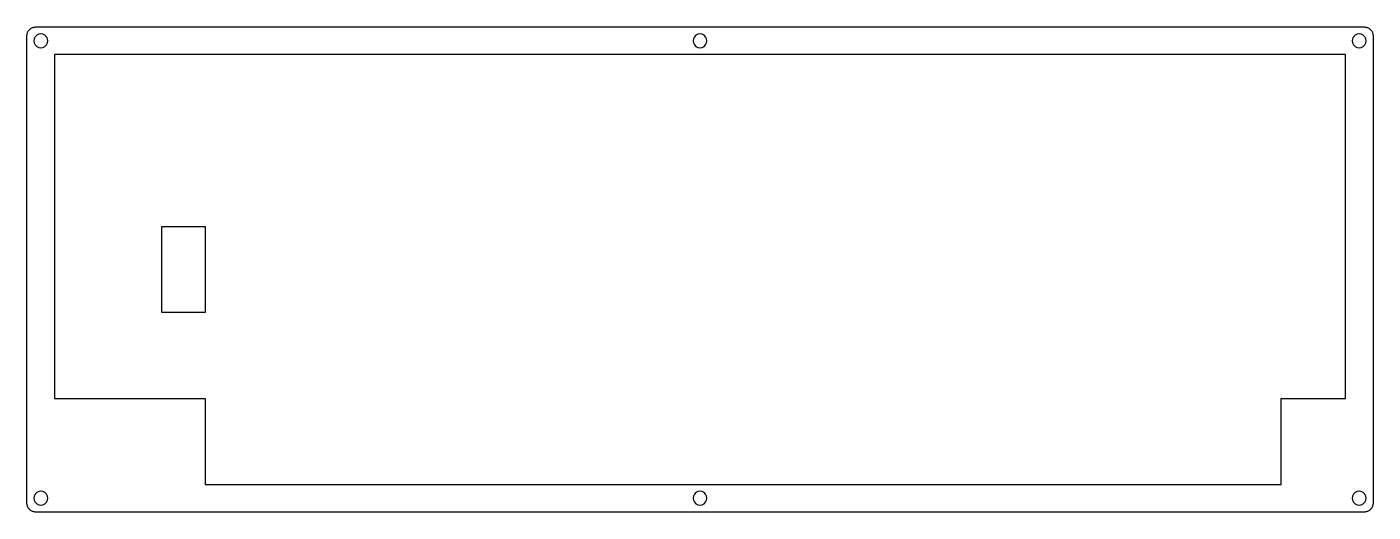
# Model space of a CAD drawing. Extents: x 0 to 298, y 0 to 108.
import ezdxf

# ---------------------------------------------------------------- set-up
doc = ezdxf.new("R2010")
doc.units = 0
doc.layers.get('0').update_dxf_attribs({"linetype": 'CONTINUOUS'})

msp = doc.modelspace()

# ---------------------------------------------------------------- linework, layer by layer
at = {"color": 0}
for p, q in [((1.04869, 107.206), (1.18511, 107.281)), ((1.18511, 107.281), (1.32843, 107.349)), ((1.32843, 107.349), (1.4745, 107.403)), ((1.4745, 107.403), (1.62609, 107.444)), ((1.62609, 107.444), (1.78043, 107.476)), ((1.78043, 107.476), (1.93614, 107.495)), ((1.93614, 107.495), (2.09324, 107.501)), ((2.09324, 107.501), (295.994, 107.5)), ((295.994, 107.5), (296.151, 107.495)), ((296.151, 107.495), (296.307, 107.476)), ((296.307, 107.476), (296.46, 107.444)), ((296.46, 107.444), (296.613, 107.403)), ((296.613, 107.403), (296.759, 107.349)), ((296.759, 107.349), (296.901, 107.281)), ((296.901, 107.281), (297.039, 107.206)), ((0.092329, 2.09875), (0.093707, 105.5)), ((0.093707, 105.5), (0.099219, 105.658)), ((0.099219, 105.658), (0.117133, 105.813)), ((0.117133, 105.813), (0.148828, 105.968)), ((0.148828, 105.968), (0.190169, 106.119)), ((0.190169, 106.119), (0.245291, 106.265)), ((0.245291, 106.265), (0.311437, 106.409)), ((0.311437, 106.409), (0.38723, 106.545)), ((0.38723, 106.545), (0.475424, 106.675)), ((0.475424, 106.675), (0.573264, 106.798)), ((0.573264, 106.798), (0.679372, 106.914)), ((0.679372, 106.914), (0.795129, 107.02)), ((0.795129, 107.02), (0.917773, 107.118)), ((0.917773, 107.118), (1.04869, 107.206)), ((1.71841, 104.896), (1.64262, 104.426)), ((1.64262, 104.426), (1.71841, 103.955)), ((1.93477, 105.322), (1.71841, 104.896)), ((2.27239, 105.66), (1.93477, 105.322)), ((2.69682, 105.875), (2.27239, 105.66)), ((3.16811, 105.95), (2.69682, 105.875)), ((3.6394, 105.875), (3.16811, 105.95)), ((4.0652, 105.66), (3.6394, 105.875)), ((4.40147, 105.322), (4.0652, 105.66)), ((4.6192, 104.896), (4.40147, 105.322)), ((4.69223, 104.426), (4.6192, 104.896)), ((4.6192, 103.955), (4.69223, 104.426)), ((147.593, 104.896), (147.519, 104.426)), ((147.519, 104.426), (147.593, 103.955)), ((147.81, 105.322), (147.593, 104.896)), ((148.147, 105.66), (147.81, 105.322)), ((148.573, 105.875), (148.147, 105.66)), ((149.043, 105.952), (148.573, 105.875)), ((149.514, 105.875), (149.043, 105.952)), ((149.94, 105.66), (149.514, 105.875)), ((150.278, 105.322), (149.94, 105.66)), ((150.494, 104.896), (150.278, 105.322)), ((150.569, 104.426), (150.494, 104.896)), ((150.494, 103.955), (150.569, 104.426)), ((293.468, 104.896), (293.395, 104.426)), ((293.395, 104.426), (293.468, 103.955)), ((293.686, 105.322), (293.468, 104.896)), ((294.022, 105.66), (293.686, 105.322)), ((294.448, 105.875), (294.022, 105.66)), ((294.919, 105.952), (294.448, 105.875)), ((295.391, 105.875), (294.919, 105.952)), ((295.815, 105.66), (295.391, 105.875)), ((296.153, 105.322), (295.815, 105.66)), ((296.369, 104.896), (296.153, 105.322)), ((296.445, 104.426), (296.369, 104.896)), ((296.369, 103.955), (296.445, 104.426)), ((297.039, 107.206), (297.17, 107.118)), ((297.17, 107.118), (297.293, 107.02)), ((297.293, 107.02), (297.408, 106.914)), ((297.408, 106.914), (297.514, 106.798)), ((297.514, 106.798), (297.612, 106.675)), ((297.612, 106.675), (297.7, 106.545)), ((297.7, 106.545), (297.776, 106.409)), ((297.776, 106.409), (297.842, 106.265)), ((297.842, 106.265), (297.898, 106.119)), ((297.898, 106.119), (297.939, 105.968)), ((297.939, 105.968), (297.969, 105.813)), ((297.969, 105.813), (297.988, 105.658)), ((297.988, 105.658), (297.995, 105.5)), ((297.995, 105.5), (297.995, 2.09875)), ((1.71841, 103.955), (1.93477, 103.529)), ((1.93477, 103.529), (2.27239, 103.192)), ((2.27239, 103.192), (2.69682, 102.974)), ((2.69682, 102.974), (3.16811, 102.9)), ((3.16811, 102.9), (3.6394, 102.974)), ((3.6394, 102.974), (4.0652, 103.192)), ((4.0652, 103.192), (4.40147, 103.529)), ((4.40147, 103.529), (4.6192, 103.955)), ((6.16811, 101.426), (6.16811, 44.2764)), ((291.919, 101.426), (6.16811, 101.426)), ((147.593, 103.955), (147.81, 103.529)), ((147.81, 103.529), (148.147, 103.192)), ((148.147, 103.192), (148.573, 102.974)), ((148.573, 102.974), (149.043, 102.9)), ((149.043, 102.9), (149.514, 102.974)), ((149.514, 102.974), (149.94, 103.192)), ((149.94, 103.192), (150.278, 103.529)), ((150.278, 103.529), (150.494, 103.955)), ((291.919, 25.225), (291.919, 101.426)), ((293.468, 103.955), (293.686, 103.529)), ((293.686, 103.529), (294.022, 103.192)), ((294.022, 103.192), (294.448, 102.974)), ((294.448, 102.974), (294.919, 102.9)), ((294.919, 102.9), (295.391, 102.974)), ((295.391, 102.974), (295.815, 103.192)), ((295.815, 103.192), (296.153, 103.529)), ((296.153, 103.529), (296.369, 103.955)), ((29.982, 63.325), (39.5041, 63.325)), ((29.982, 44.2764), (29.982, 63.325)), ((39.5041, 63.325), (39.5041, 44.2764)), ((6.16811, 44.2764), (6.16673, 44.2764)), ((6.16673, 44.2764), (6.16673, 25.225)), ((39.5041, 44.2764), (29.982, 44.2764)), ((6.16673, 25.225), (39.5041, 25.225)), ((39.5041, 25.225), (39.5041, 6.17499)), ((277.632, 6.17499), (277.632, 25.225)), ((277.632, 25.225), (291.919, 25.225)), ((39.5041, 6.17499), (277.632, 6.17499)), ((1.71841, 3.64628), (1.64262, 3.17638)), ((1.64262, 3.17638), (1.71841, 2.70233)), ((1.93477, 4.07211), (1.71841, 3.64628)), ((2.27239, 4.40697), (1.93477, 4.07211)), ((2.69682, 4.6247), (2.27239, 4.40697)), ((3.16811, 4.69911), (2.69682, 4.6247)), ((3.6394, 4.6247), (3.16811, 4.69911)), ((4.0652, 4.40697), (3.6394, 4.6247)), ((4.40147, 4.07211), (4.0652, 4.40697)), ((4.6192, 3.64628), (4.40147, 4.07211)), ((4.69223, 3.17638), (4.6192, 3.64628)), ((4.6192, 2.70233), (4.69223, 3.17638)), ((147.593, 3.64628), (147.519, 3.17638)), ((147.519, 3.17638), (147.593, 2.70233)), ((147.81, 4.07211), (147.593, 3.64628)), ((148.147, 4.40697), (147.81, 4.07211)), ((148.573, 4.6247), (148.147, 4.40697)), ((149.043, 4.69911), (148.573, 4.6247)), ((149.514, 4.6247), (149.043, 4.69911)), ((149.94, 4.40697), (149.514, 4.6247)), ((150.278, 4.07211), (149.94, 4.40697)), ((150.494, 3.64628), (150.278, 4.07211)), ((150.569, 3.17638), (150.494, 3.64628)), ((150.494, 2.70233), (150.569, 3.17638)), ((293.468, 3.64628), (293.395, 3.17638)), ((293.395, 3.17638), (293.468, 2.70233)), ((293.686, 4.07211), (293.468, 3.64628)), ((294.022, 4.40697), (293.686, 4.07211)), ((294.448, 4.6247), (294.022, 4.40697)), ((294.919, 4.69911), (294.448, 4.6247)), ((295.391, 4.6247), (294.919, 4.69911)), ((295.815, 4.40697), (295.391, 4.6247)), ((296.153, 4.07211), (295.815, 4.40697)), ((296.369, 3.64628), (296.153, 4.07211)), ((296.445, 3.17638), (296.369, 3.64628)), ((296.369, 2.70233), (296.445, 3.17638)), ((0.099219, 1.94303), (0.092329, 2.09875)), ((0.117133, 1.78594), (0.099219, 1.94303)), ((0.148828, 1.63435), (0.117133, 1.78594)), ((0.190169, 1.48001), (0.148828, 1.63435)), ((0.245291, 1.33394), (0.190169, 1.48001)), ((0.311437, 1.19338), (0.245291, 1.33394)), ((0.38723, 1.0542), (0.311437, 1.19338)), ((0.475424, 0.923286), (0.38723, 1.0542)), ((0.573264, 0.80064), (0.475424, 0.923286)), ((0.679372, 0.684886), (0.573264, 0.80064)), ((0.795129, 0.578778), (0.679372, 0.684886)), ((0.917773, 0.480935), (0.795129, 0.578778)), ((1.04869, 0.39274), (0.917773, 0.480935)), ((1.18511, 0.316949), (1.04869, 0.39274)), ((1.32843, 0.252181), (1.18511, 0.316949)), ((1.4745, 0.195682), (1.32843, 0.252181)), ((1.62609, 0.15434), (1.4745, 0.195682)), ((1.78043, 0.124024), (1.62609, 0.15434)), ((1.71841, 2.70233), (1.93477, 2.27928)), ((1.93614, 0.106109), (1.78043, 0.124024)), ((1.93477, 2.27928), (2.27239, 1.94166)), ((2.09324, 0.097841), (1.93614, 0.106109)), ((295.994, 0.099219), (2.09324, 0.097841)), ((2.27239, 1.94166), (2.69682, 1.72393)), ((2.69682, 1.72393), (3.16811, 1.64951)), ((3.16811, 1.64951), (3.6394, 1.72393)), ((3.6394, 1.72393), (4.0652, 1.94166)), ((4.0652, 1.94166), (4.40147, 2.27928)), ((4.40147, 2.27928), (4.6192, 2.70233)), ((147.593, 2.70233), (147.81, 2.27928)), ((147.81, 2.27928), (148.147, 1.94166)), ((148.147, 1.94166), (148.573, 1.72393)), ((148.573, 1.72393), (149.043, 1.64951)), ((149.043, 1.64951), (149.514, 1.72393)), ((149.514, 1.72393), (149.94, 1.94166)), ((149.94, 1.94166), (150.278, 2.27928)), ((150.278, 2.27928), (150.494, 2.70233)), ((293.468, 2.70233), (293.686, 2.27928)), ((293.686, 2.27928), (294.022, 1.94166)), ((294.022, 1.94166), (294.448, 1.72393)), ((294.448, 1.72393), (294.919, 1.64951)), ((294.919, 1.64951), (295.391, 1.72393)), ((295.391, 1.72393), (295.815, 1.94166)), ((295.815, 1.94166), (296.153, 2.27928)), ((296.151, 0.106109), (295.994, 0.099219)), ((296.307, 0.124024), (296.151, 0.106109)), ((296.153, 2.27928), (296.369, 2.70233)), ((296.46, 0.15434), (296.307, 0.124024)), ((296.613, 0.195682), (296.46, 0.15434)), ((296.759, 0.252181), (296.613, 0.195682)), ((296.901, 0.316949), (296.759, 0.252181)), ((297.039, 0.39274), (296.901, 0.316949)), ((297.17, 0.480935), (297.039, 0.39274)), ((297.293, 0.578778), (297.17, 0.480935)), ((297.408, 0.684886), (297.293, 0.578778)), ((297.514, 0.80064), (297.408, 0.684886)), ((297.612, 0.923286), (297.514, 0.80064)), ((297.7, 1.0542), (297.612, 0.923286)), ((297.776, 1.19338), (297.7, 1.0542)), ((297.842, 1.33394), (297.776, 1.19338)), ((297.898, 1.48001), (297.842, 1.33394)), ((297.939, 1.63435), (297.898, 1.48001)), ((297.969, 1.78594), (297.939, 1.63435)), ((297.988, 1.94303), (297.969, 1.78594)), ((297.995, 2.09875), (297.988, 1.94303))]:
    msp.add_line(p, q, dxfattribs=at)

doc.saveas('drawing.dxf')
